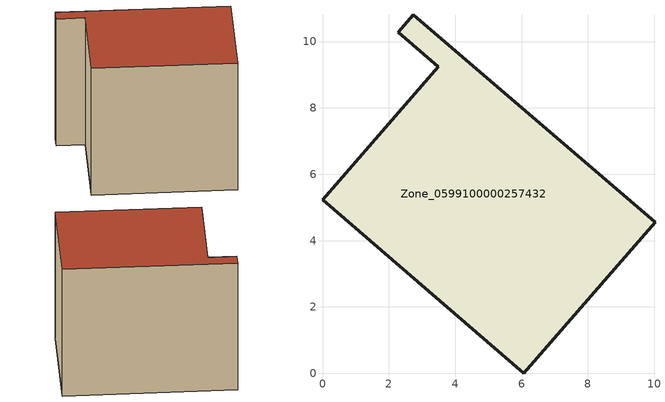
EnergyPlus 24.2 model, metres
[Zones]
Zone_0599100000257432
 floor ground (C_G): 3.49,9.24 2.28,10.28 2.74,10.81 10.02,4.55 6.06,0 0,5.23 z0
 wall outside (C_F): 10.02,4.55 2.74,10.81 2.28,10.28 3.49,9.24 0,5.23 6.06,0 10.02,4.55 z0:8.09
 roof outside (C_R): 6.06,0 10.02,4.55 2.74,10.81 2.28,10.28 3.49,9.24 0,5.23 z8.09
[BUILDING]
Pand.0599100000257432: North Axis=0; Terrain=City; Loads Convergence Tolerance Value=0.04; Temperature Convergence Tolerance Value=0.4; Solar Distribution=FullExterior; Maximum Number of Warmup Days=25; Minimum Number of Warmup Days=1
[Site:Location]
Rotterdam.The.Hague.AP_ZH_NLD Design_Conditions: Latitude=51.96; Longitude=4.45; Time Zone=1; Elevation=-4.5
[SITE:GROUNDTEMPERATURE:BUILDINGSURFACE]
18, 18, 18, 18, 18, 18, 18, 18, 18, 18, 18, 18
[MATERIAL] Thermal Absorptance=0.9; Solar Absorptance=0.7; Visible Absorptance=0.7
Name | Roughness | Thickness | Conductivity | Density | Specific Heat
G.TI.1946 | MediumSmooth | 0.15 | 1 | 540 | 1210
F.TI.1946 | Rough | 0.3 | 0.857143 | 1920 | 840
R.TI.1946 | MediumRough | 0.2 | 0.1 | 1500 | 1000
[CONSTRUCTION]
C_G: G.TI.1946
C_F: F.TI.1946
C_R: R.TI.1946
[ZONE]
Zone_0599100000257432: Type=1; Multiplier=1; Ceiling Height=Autocalculate; Volume=Autocalculate; Floor Area=autocalculate; Part of Total Floor Area=Yes
[ZONEINFILTRATION:DESIGNFLOWRATE]
Infil_Zone_0599100000257432: Zone or ZoneList or Space or SpaceList=Zone_0599100000257432; Schedule=AlwaysOn; Design Flow Rate Calculation Method=Flow/Area; Flow Rate per Floor Area=0.003; Constant Term Coefficient=1; Temperature Term Coefficient=0; Velocity Term Coefficient=0; Velocity Squared Term Coefficient=0
[HVACTEMPLATE:ZONE:IDEALLOADSAIRSYSTEM]
Zone_0599100000257432: Maximum Heating Supply Air Temperature=50; Minimum Cooling Supply Air Temperature=13; Maximum Heating Supply Air Humidity Ratio=0.0156; Minimum Cooling Supply Air Humidity Ratio=0.0077; Heating Limit=NoLimit; Cooling Limit=NoLimit; Dehumidification Control Type=ConstantSensibleHeatRatio; Cooling Sensible Heat Ratio=0.7; Dehumidification Setpoint=60; Humidification Control Type=None; Humidification Setpoint=30; Outdoor Air Method=None; Outdoor Air Flow Rate per Person=0.00944; Outdoor Air Flow Rate per Zone Floor Area=0; Outdoor Air Flow Rate per Zone=0; Demand Controlled Ventilation Type=None; Outdoor Air Economizer Type=NoEconomizer; Heat Recovery Type=None; Sensible Heat Recovery Effectiveness=0.7; Latent Heat Recovery Effectiveness=0.65
[ZONECONTROL:THERMOSTAT]
ThermostatControl_Zone_0599100000257432: Zone or ZoneList=Zone_0599100000257432; Control Type Schedule=DualSetpointControlType; Control 1=Thermostat_Zone_0599100000257432; Temperature Difference Between Cutout And Setpoint=0
[THERMOSTATSETPOINT:DUALSETPOINT]
Thermostat_Zone_0599100000257432: Heating Setpoint Temperature Schedule=HeatingSetpoint_Zone_0599100000257432; Cooling Setpoint Temperature Schedule=CoolingSetpoint_Zone_0599100000257432
[SCHEDULE:COMPACT]
HeatingSetpoint_Zone_0599100000257432: Through: 12/31, For: AllDays, Until: 24:00, 21
CoolingSetpoint_Zone_0599100000257432: Through: 12/31, For: AllDays, Until: 24:00, 24
DualSetpointControlType: Through: 12/31, For: AllDays, Until: 24:00, 4
AlwaysOn: Through: 12/31, For: AllDays, Until: 24:00, 1
